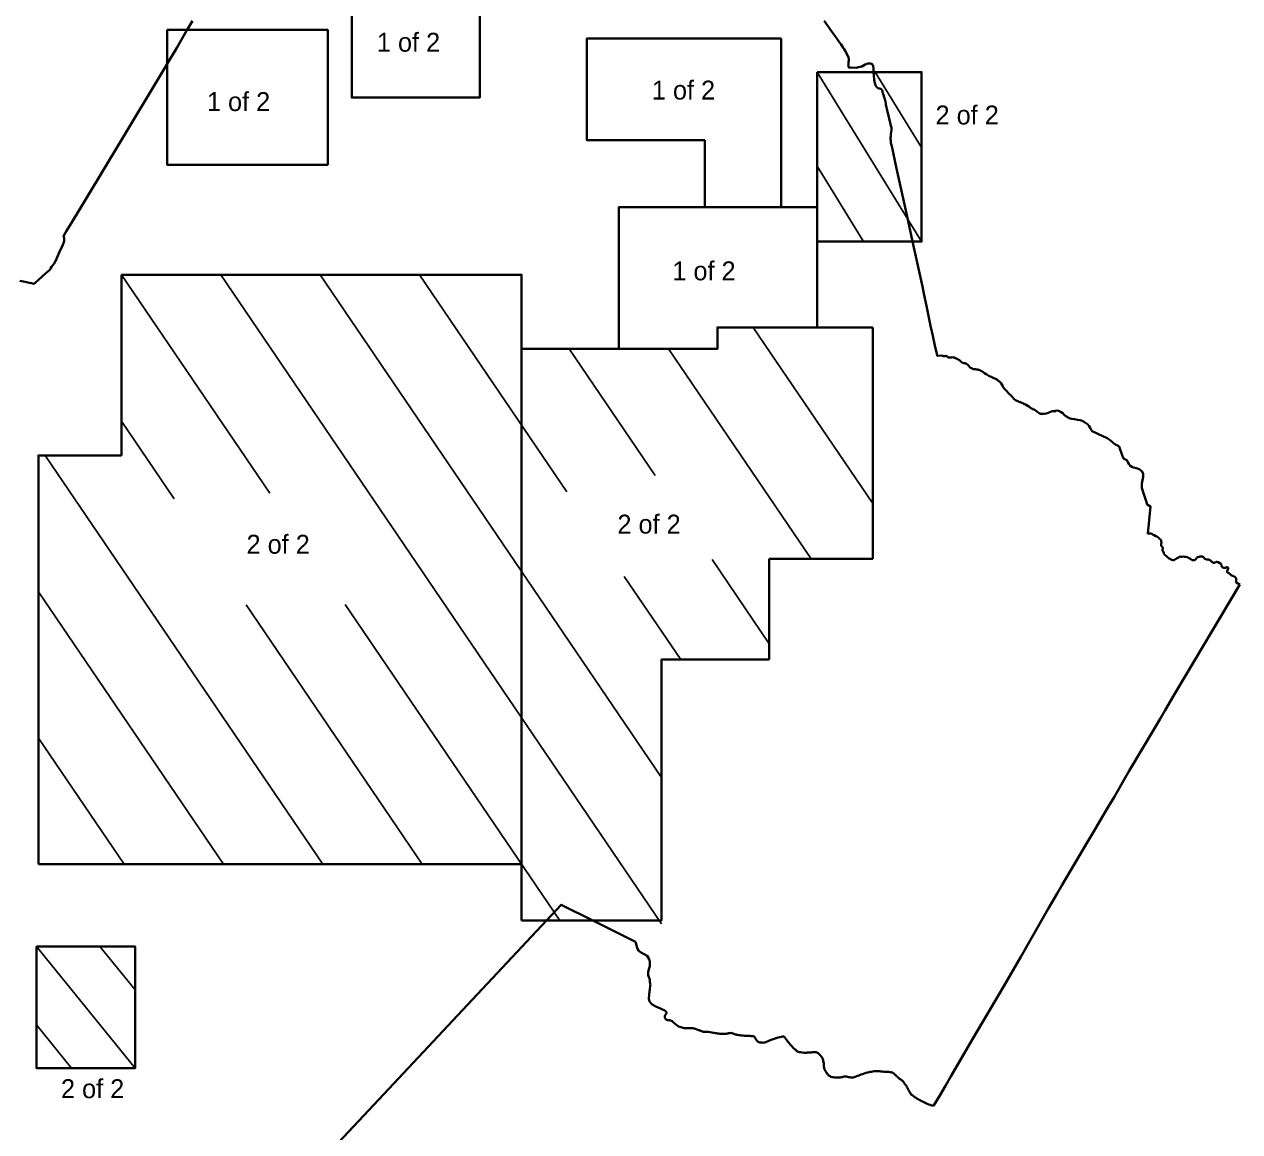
# Model space of a CAD drawing. Extents: x 290982 to 389181, y 235359 to 358428.
# Drawn here: x 356356 to 363748, y 307489 to 314224 of the extents above; entities that cross this region are included whole.
import ezdxf

# ---------------------------------------------------------------- set-up
doc = ezdxf.new("R2010")
doc.units = 0
doc.header["$LTSCALE"] = 52
doc.layers.add('20', color=7, linetype='Continuous', lineweight=40)

msp = doc.modelspace()

# ---------------------------------------------------------------- linework, layer by layer
at = {"layer": '20'}
for p, q in [((357343.53, 314186.43), (357343.55, 314186.43)), ((359984.26, 314138.07), (359983.44, 314138.07)), ((360959.21, 314138.07), (360959.3, 313112.08)), ((361178.63, 313111.86), (361178.63, 313933.85)), ((360308.97, 313519.2), (360309.94, 313519.2)), ((360495, 313235.95), (360495, 313239.47)), ((360495, 313111.86), (360959.3, 313112.08)), ((361178.34, 313111.86), (360960.09, 313111.86)), ((361178.34, 313111.86), (361178.34, 312379.98)), ((356946.05, 311601.79), (356946.05, 312700.66)), ((356946.05, 312700.66), (356946.05, 311601.79)), ((356946.05, 312700.66), (356946.05, 311601.79)), ((361516.37, 312380.68), (361516.37, 310972.59)), ((361516.37, 310972.59), (360886.94, 310972.59)), ((360886.94, 310360.03), (360886.94, 310972.59)), ((359532.26, 308773.29), (358512.31, 307684.89))]:
    msp.add_line(p, q, dxfattribs=at)
at = {"layer": '20', "lineweight": 25}
for p, q in [((361178.63, 313933.85), (361813.05, 312902.32)), ((361530.83, 313933.85), (361813.05, 313474.97)), ((361178.63, 313361.19), (361460.85, 312902.32)), ((356946.05, 312700.66), (357848.42, 311371.65)), ((357550.41, 312700.66), (360231.1, 308752.52)), ((358154.74, 312700.7), (360231.03, 309642.74)), ((358759.22, 312700.52), (359654.95, 311381.3)), ((360789.91, 312380.04), (361516.37, 311310.1)), ((359669.8, 312249.53), (360192.31, 311479.97)), ((360274.16, 312249.53), (361141.18, 310972.59)), ((356946.05, 311810.55), (357267.05, 311337.79)), ((356483.09, 311602.3), (358171.29, 309115.91)), ((360539.75, 310968.26), (360886.94, 310456.93)), ((360004.72, 310866.16), (360348.4, 310359.98)), ((356441.85, 310772.93), (357566.93, 309115.91)), ((357704.83, 310693.02), (358775.65, 309115.91)), ((358307.95, 310694.84), (359612.64, 308773.3)), ((356441.85, 309882.83), (356962.57, 309115.91)), ((356429.21, 308614.63), (357030.5, 307876.04)), ((356816.05, 308614.63), (357030.5, 308351.22)), ((356429.21, 308139.46), (356643.66, 307876.04))]:
    msp.add_line(p, q, dxfattribs=at)
at = {"layer": '20'}
for points in [[(358347.42, 314398.95), (359126.36, 314398.95), (359126.36, 313777.87), (358347.42, 313777.87)], [(357224.54, 314189.7), (358201.31, 314189.7), (358201.31, 313369.3), (357224.54, 313369.3)], [(356429.21, 308614.63), (357030.5, 308614.63), (357030.5, 307876.04), (356429.21, 307876.04)]]:
    msp.add_lwpolyline(points, close=True, dxfattribs=at)
for points in [[(357219.43, 313973.17), (357284.38, 314081.49), (357344.03, 314187.29), (357345.47, 314189.7)], [(357345.47, 314189.7), (357379.01, 314245.69)], [(361520.85, 313933.85), (361520.77, 313946.38), (361520.93, 313957.66), (361519.46, 313969.52), (361516.02, 313976.32), (361512.07, 313981.09), (361508.87, 313983.42), (361505.77, 313984.71), (361500.98, 313985.57), (361487.61, 313984.74), (361479.38, 313982.83), (361470.05, 313978.97), (361449.09, 313968.3), (361439.91, 313964.56), (361422.5, 313960.57), (361415.1, 313959.77), (361380.55, 313960.46), (361372.69, 313961.71), (361369.73, 313963.83), (361367.85, 313968.21), (361367.49, 313972.96), (361367.91, 313981.14), (361369.11, 313993.21), (361370.25, 314003.58), (361370.28, 314014.52), (361369.29, 314021.35), (361366.8, 314027.86), (361348.86, 314061.93), (361341.47, 314073.21), (361337.01, 314080.87), (361324.66, 314100.24), (361314, 314113.8), (361297.73, 314136.62), (361284.8, 314153.93), (361219.95, 314245.96)], [(360959.21, 314138.07), (359777.64, 314138.07), (359777.64, 313519.2), (360495, 313519.2)], [(356328.65, 312664.64), (356361.87, 312657.94), (356385.49, 312651.85), (356399.34, 312649.27), (356414.17, 312645.34), (356419.11, 312648.88), (356443, 312669.97), (356461.77, 312688.2), (356485.67, 312710.06), (356499.67, 312720.79), (356510.23, 312731.48), (356514.76, 312737.77), (356522.05, 312748.86), (356536.55, 312769.58), (356544.55, 312783.45), (356570.06, 312840.04), (356590.93, 312883.29), (356596.99, 312899.04), (356598.39, 312905.85), (356597.77, 312922.66), (356595.56, 312931.79), (356594.85, 312935.32), (356613.16, 312966.93), (356643.12, 313016.59), (356735.21, 313171.2), (356938.21, 313506.61), (357205.1, 313949.27), (357220.76, 313975.39)], [(361178.63, 313933.85), (361813.05, 313933.85), (361813.05, 312902.32), (361178.63, 312902.32)], [(361758.79, 312902.32), (361725.24, 313054.1), (361661.68, 313346.16), (361631.58, 313483.77), (361629.04, 313494.41), (361627.13, 313503.74), (361626.12, 313514.69), (361624.92, 313524.97), (361624.33, 313533.65), (361625.47, 313543.75), (361627.21, 313556.42), (361628.41, 313568.64), (361630.02, 313583), (361630.38, 313589.25), (361629.73, 313595.79), (361627.2, 313606.44), (361624.17, 313617.23), (361605.65, 313693.47), (361602.08, 313708.67), (361600.04, 313719.18), (361598.05, 313725.12), (361597.32, 313729), (361596.82, 313734.7), (361595.7, 313742.09), (361593.51, 313753.56), (361586.46, 313780.81), (361583.96, 313787.24), (361581.49, 313794.59), (361579.31, 313800.13), (361577.62, 313805.05), (361576.59, 313809.82), (361575.62, 313816.58), (361573.47, 313823.17), (361571.72, 313826.42), (361568.28, 313829.39), (361563.81, 313831.68), (361560.66, 313832.63), (361551.96, 313834.17), (361543.39, 313838.69), (361539.64, 313842.82), (361537.56, 313846.37), (361533.95, 313854.21), (361531.94, 313860.31), (361528.5, 313868.76), (361527.06, 313876.35), (361525.49, 313885.82), (361524.1, 313895.27), (361522.62, 313907.41), (361521.94, 313918.15), (361521.08, 313928.76), (361520.86, 313932.82), (361520.85, 313933.85)], [(360495, 313519.2), (360495, 313111.86), (359972.57, 313111.86), (359972.57, 312249.53)], [(361932.83, 312209.19), (361907.89, 312208.31), (361905.43, 312220.66), (361893.92, 312269.61), (361881.89, 312329.07), (361868.42, 312390.34), (361856.09, 312450.78), (361843.42, 312511.02), (361829.22, 312576.03), (361818.65, 312628.52), (361803.1, 312701.87), (361758.79, 312902.32)], [(359380.01, 309115.91), (359380.16, 312700.34), (358299.74, 312700.66), (356946.05, 312700.66)], [(359380.14, 312249.53), (360571.23, 312249.53), (360571.23, 312380.04), (361178.34, 312380.04), (361516.37, 312380.68)], [(361932.83, 312209.19), (361937.98, 312207.71), (361942.83, 312206.86), (361947.67, 312206.42), (361957.06, 312206.31), (361962.45, 312206.6), (361964.94, 312206.21), (361967.07, 312204.8), (361968.52, 312202.57), (361971.01, 312201.48), (361973.63, 312199.72), (361977.28, 312198.4), (361982.62, 312197.94), (361991.19, 312197.84), (361995.22, 312198.04), (361998.93, 312198.93), (362006.29, 312198.16), (362010.61, 312196.83), (362023.34, 312191.29), (362029.29, 312188.43), (362035.57, 312185.19), (362039.86, 312182.69), (362044.31, 312180.34), (362050.04, 312175.68), (362052.32, 312173.93), (362054.93, 312171.45), (362060.34, 312167.44), (362062.65, 312166.02), (362064.48, 312165.63), (362070.45, 312163.8), (362074.29, 312162.95), (362078.28, 312162.05), (362082.11, 312160.73), (362085.9, 312158.75), (362091.83, 312155.26), (362096.96, 312151.71), (362101.67, 312146.66), (362103.57, 312143.11), (362105.81, 312139.98), (362111.68, 312134.77), (362116.11, 312131.66), (362120.09, 312129.85), (362124.87, 312127.49), (362130.57, 312127.18), (362135.9, 312126.3), (362141.42, 312125.65), (362145.61, 312125.5), (362150.61, 312124.63), (362154.96, 312124), (362159.75, 312122.18), (362168.07, 312119.62), (362174.19, 312117.08), (362179.81, 312114.35), (362188.52, 312108.88), (362197.05, 312102.74), (362206.25, 312096.57), (362210.33, 312093.11), (362215.58, 312089.57), (362222.35, 312086), (362227.31, 312084.17), (362235.75, 312080.07), (362245.51, 312075.91), (362253.44, 312072.09), (362258.25, 312070.28), (362263.54, 312068.11), (362269.47, 312064.76), (362273.55, 312061.24), (362277.65, 312058.41), (362280.78, 312056.49), (362286.32, 312051.76), (362291.54, 312046.91), (362295.61, 312042.92), (362305.3, 312026.2), (362309.58, 312018), (362312.6, 312012.59), (362315.15, 312008.82), (362320.22, 312004.46), (362323.98, 312001.63), (362331.76, 311993), (362339, 311983.59), (362342.76, 311980.4), (362350.22, 311972.27), (362357.38, 311965.88), (362362.6, 311961.02), (362370.71, 311951.99), (362374.72, 311946.54), (362378.76, 311942.06), (362385.17, 311938.01), (362392.96, 311934.9), (362399.07, 311931.81), (362407.48, 311927.39), (362412.17, 311926.74), (362422.43, 311922.69), (362427.75, 311920.86), (362434.99, 311916.59), (362445.23, 311911.57), (362464.83, 311900.38), (362469.6, 311897.26), (362474.17, 311893.58), (362478.43, 311889.93), (362483, 311886.75)], [(363364.51, 310975.62), (363352.54, 310966.82), (363347.8, 310964.56), (363341.34, 310964.97), (363335.22, 310967.31), (363319.82, 310974.92), (363306.87, 310984.44), (363292.06, 310997.66), (363287.83, 311006.39), (363284.13, 311014.85), (363279.64, 311022), (363278.32, 311025.43), (363278.32, 311028.08), (363280.96, 311035.22), (363280.96, 311039.98), (363270.52, 311053.47), (363269.99, 311056.38), (363269.73, 311062.99), (363271.84, 311070.4), (363271.31, 311079.66), (363270.79, 311083.89), (363267.61, 311088.12), (363258.36, 311097.38), (363255.46, 311101.08), (363249.9, 311105.58), (363244.35, 311108.22), (363238.01, 311110.6), (363227.44, 311116.95), (363222.15, 311118.54), (363214.49, 311125.41), (363208.67, 311127), (363198.89, 311127), (363190.43, 311125.41), (363205.01, 311291.46), (363186.1, 311303.63), (363177.3, 311329.48), (363161.25, 311378.96), (363153.99, 311404.35), (363153.99, 311432.06), (363161.9, 311471.72), (363161.9, 311489.32), (363154.96, 311503.83), (363137.01, 311518.96), (363127.24, 311523.06), (363096.98, 311531.1), (363092.83, 311532.56), (363082.81, 311539.1), (363077.61, 311544.42), (363074.1, 311550.62), (363068.75, 311561.32), (363062.39, 311572.45), (363053.85, 311578.05), (363042.54, 311581.3), (363036.16, 311596.92), (363015.6, 311655.42), (363008.38, 311661.2), (362989.61, 311670.55), (362975.86, 311680.66), (362960.67, 311693.72), (362941.9, 311706.71), (362916.67, 311719.71), (362849.98, 311749.2), (362845.42, 311758.25), (362839.23, 311769.5), (362832.21, 311780.45), (362822.64, 311791.51), (362803.61, 311804.13), (362789.58, 311811.62), (362776.97, 311815.6), (362762.32, 311819.2), (362743.32, 311823.01), (362726.94, 311825.05), (362717.29, 311827.17), (362708.17, 311830.66), (362691.71, 311840.41), (362683.04, 311847.4), (362671.67, 311859.18), (362662.79, 311864.79), (362646.62, 311873.16), (362636.78, 311874.87), (362624.48, 311873.19), (362625.85, 311868.55), (362617.39, 311871.76), (362609.34, 311871.83), (362591.35, 311865.38), (362585.88, 311861.71), (362570.47, 311857.01), (362558.82, 311854.82), (362549.56, 311853.98), (362537.01, 311854.71), (362529.25, 311858.44), (362515.33, 311869.32), (362509.89, 311872.53), (362498.25, 311880.94), (362488.14, 311884.23), (362483, 311886.75)], [(356946.05, 311601.79), (356441.85, 311602.35), (356441.85, 309115.91)], [(363748.26, 310817.59), (363745.06, 310821), (363742.29, 310822.93), (363740.02, 310823.76), (363736.99, 310824.17), (363735, 310823.62), (363733.97, 310823.41), (363732.25, 310823.89), (363729.71, 310827.33), (363726.61, 310837.16), (363726.61, 310844.72), (363726.2, 310850.16), (363725.92, 310853.94), (363724.21, 310858.41), (363717.06, 310864.66), (363712.85, 310866.37), (363707.14, 310868.71), (363700.07, 310870.71), (363695.47, 310874.08), (363691.89, 310878.69), (363686.87, 310883.29), (363682.27, 310886.46), (363678.9, 310887.28), (363673.95, 310890.44), (363672.09, 310893.19), (363671.89, 310896.15), (363672.51, 310900.14), (363675.87, 310907.7), (363678.14, 310913.96), (363678.14, 310917.32), (363677.32, 310919.04), (363675.46, 310920.9), (363673.33, 310921.72), (363671.47, 310921.93), (363669.14, 310921.52), (363665.56, 310919.87), (363662.19, 310918.15), (363659.51, 310917.53), (363655.11, 310917.32), (363651.12, 310918.77), (363645.35, 310920.49), (363641.36, 310923.03), (363638.82, 310927.02), (363637.37, 310931.21), (363637.17, 310935.2), (363636.55, 310938.29), (363635.1, 310941.66), (363632.15, 310944.62), (363627.54, 310947.57), (363617.15, 310952.69), (363610.13, 310954.4), (363605.94, 310954.22), (363600.32, 310951.56), (363597.02, 310949.84), (363593.85, 310949.43), (363589.66, 310949.64), (363584.85, 310951.15), (363582.1, 310952.59), (363578.52, 310955.55), (363574.74, 310959.33), (363571.65, 310962.91), (363567.46, 310965.38), (363563.26, 310967.51), (363558.59, 310968.54), (363553.98, 310968.34), (363547.86, 310968.34), (363543.87, 310969.85), (363538.88, 310972.62), (363534.27, 310975.79), (363527.31, 310983.67), (363523.94, 310986.01), (363520.36, 310987.45), (363516.37, 310987.66), (363511.97, 310987.66), (363506.54, 310986.42), (363497.79, 310983.76), (363496.16, 310984.49), (363491.35, 310984.08), (363488.39, 310981.81), (363485.02, 310977.34), (363482.55, 310972.32), (363477.94, 310967.72), (363474.57, 310965.38), (363471.41, 310963.94), (363467.84, 310963.94), (363464.88, 310964.14), (363460.07, 310965.59), (363454.84, 310968.34), (363449.82, 310971.71), (363444.26, 310975.49), (363437.17, 310979.47), (363429.2, 310982.16), (363421.22, 310984.29), (363412.42, 310985.94), (363404.66, 310986.76), (363396.75, 310985.73), (363391.52, 310986.14), (363387.12, 310986.35), (363381.28, 310984.7), (363375.37, 310981.12), (363364.51, 310975.62)], [(363748.26, 310817.59), (363358.76, 310159.93), (363295.27, 310052.09), (363263.9, 309999.62), (363232.31, 309945.44), (363076.83, 309682.74), (363045.94, 309629.92), (363017.7, 309580.69), (362984.36, 309524.19), (362952.11, 309470.42), (362920.88, 309416.77), (362857.23, 309309.42), (362827.23, 309257.89), (362795, 309204.12), (362668.54, 308989.62), (362637.34, 308937.43), (362583.72, 308844.87), (362476.83, 308656.12), (362416.15, 308552.36), (362312.78, 308374.62), (362182.33, 308151.34), (362123.45, 308050.85), (362182.33, 308151.34), (362123.45, 308050.85), (362058.99, 307940.02), (361993, 307827.85), (361958.52, 307768.21), (361923.56, 307709), (361886.83, 307645.27)], [(360886.94, 310360.03), (360230.97, 310359.97), (360231.1, 308773.36), (359380.01, 308773.28)], [(356441.85, 309115.91), (359380.01, 309115.91), (359380.01, 308773.28)], [(359813.62, 308773.32), (359621.88, 308868.93), (359532.26, 308773.29)], [(360154.91, 308296.69), (360155.91, 308324.84), (360160.85, 308355.74), (360163.3, 308376.14), (360163.56, 308385.03), (360160.96, 308399.18), (360161.11, 308410.27), (360158.07, 308420.91), (360154.12, 308428.59), (360150.14, 308441.78), (360150.74, 308461.9), (360155.58, 308484.41), (360159.97, 308496.35), (360161.16, 308507.9), (360160.22, 308521.69), (360155.67, 308538.42), (360151.12, 308548.96), (360144.37, 308558.55), (360104.59, 308580.53), (360097.18, 308585.63), (360090.99, 308591.84), (360085.93, 308601.89), (360080.1, 308621.02), (360075.63, 308639.61), (360073.23, 308643.87), (359813.62, 308773.32)], [(360154.91, 308296.69), (360159.31, 308280.96), (360174.68, 308261.72), (360197.65, 308249.96), (360224.68, 308237.19), (360232.69, 308234.07), (360241.13, 308230.87), (360247.75, 308228.12), (360253.5, 308224.56), (360256.94, 308221.96), (360259.85, 308218.67), (360261.38, 308214.58), (360261.41, 308210.38), (360259.9, 308205.74), (360256.41, 308201.55), (360253.1, 308197.06), (360251.06, 308192.49), (360250.74, 308188.51), (360250.93, 308184.45), (360251.51, 308181.61), (360253.1, 308178.49), (360255, 308175.63), (360257.1, 308173.31), (360259.87, 308170.93), (360263.01, 308168.94), (360267.15, 308167.61), (360272.75, 308166.62), (360278.7, 308166.43), (360283.2, 308165.92), (360287.39, 308165.42), (360290.05, 308164.82), (360293.03, 308163.52), (360296.14, 308161.27), (360299.07, 308158.46), (360303.31, 308155), (360304.92, 308153.24), (360306.88, 308151.34), (360312.74, 308145.94), (360318.42, 308140.39), (360324.65, 308135.79), (360330.4, 308132.23), (360335.68, 308129.51), (360342.96, 308126.62), (360350.09, 308123.66), (360356.07, 308122.09), (360362.23, 308120.73), (360369.73, 308119.28), (360377.13, 308118.86), (360382.85, 308118.25), (360387.65, 308118.3), (360392.26, 308118.07), (360399.09, 308118.42), (360405.66, 308119.18), (360412.05, 308119.47), (360417.87, 308119.27), (360423.77, 308118.4), (360428.77, 308117.21), (360435.59, 308115.47), (360440.57, 308113.59), (360446.32, 308111.07), (360452.15, 308108.69), (360456.19, 308107.16), (360459.77, 308105.92), (360464.29, 308103.96), (360470.12, 308101.72), (360475.61, 308100.03), (360479.35, 308098.98), (360483.18, 308097.89), (360486.73, 308096.99), (360491, 308096.49), (360496.56, 308096.38), (360507.46, 308095.82), (360516.51, 308095.71), (360528.22, 308094.43), (360536.9, 308093.09), (360545.07, 308091.15), (360552.74, 308089.69), (360559.57, 308088.3), (360564.91, 308087.24), (360571.94, 308086.35), (360578.95, 308085.44), (360586.8, 308083.99), (360593.51, 308083.77), (360600.55, 308083.85), (360604.58, 308083.84), (360608.45, 308083.89), (360613.53, 308083.79), (360619.69, 308084.02), (360625.08, 308084.31), (360631.16, 308085.43), (360634.88, 308086.12), (360639.81, 308087.68), (360644.03, 308088.68), (360649.59, 308088.64), (360654.13, 308089.3), (360660.63, 308087.94), (360665.94, 308086.25), (360671.27, 308084.7), (360675.9, 308082.68), (360680.86, 308080.65), (360686.2, 308079.32)], [(360686.2, 308079.32), (360688.85, 308078.57), (360693.85, 308077.5), (360701.03, 308076.27), (360708.37, 308075.15), (360716.07, 308074.11), (360725.94, 308073.23), (360735.66, 308072.21), (360744.17, 308071.28), (360753.13, 308071.24), (360760.29, 308071.16), (360769.86, 308071.04), (360777.4, 308070.53), (360784.08, 308069.86), (360788.27, 308069.71), (360793.27, 308068.15), (360796.69, 308065.34), (360800.69, 308059.2), (360803.22, 308055.09), (360805.61, 308051.13), (360808.01, 308047.85), (360809.27, 308045.49), (360810.87, 308043.24), (360813.13, 308040.52), (360815.57, 308038.34), (360819.25, 308035.38), (360823.14, 308033.58), (360829.48, 308032), (360835.68, 308031), (360841.32, 308030.46), (360847.01, 308029.94), (360855.94, 308030.79), (360860.93, 308031.93), (360865.27, 308033.42), (360869.54, 308035.33), (360879.6, 308040.02), (360892.47, 308045.12), (360905.12, 308049.83), (360916.11, 308053.54), (360928.56, 308057.55), (360941.61, 308060.93), (360950.6, 308063.3), (360960.41, 308066.12), (360965.51, 308067.61), (360969.57, 308068.69), (360971.49, 308068.8), (360973.11, 308068.55), (360974.25, 308067.63), (360976.7, 308066.08), (360978.66, 308064.32), (360982.39, 308060.54), (360984.79, 308057.25), (360986.39, 308054.8), (360989.79, 308050.67), (360992.21, 308047.4), (360996.71, 308042.43), (361001.52, 308035.73), (361006.18, 308029.85), (361011.01, 308023.78), (361013.01, 308020.5), (361015.25, 308017.78), (361017.9, 308014.69), (361021.81, 308011.04), (361025.86, 308006.7), (361031.2, 308000.96), (361034.79, 307997.51), (361037.2, 307995.05), (361044.01, 307989.14), (361047.64, 307986.32), (361052.53, 307981.61)], [(361052.53, 307981.61), (361056.61, 307978.29), (361062.88, 307975.08), (361070.34, 307973), (361076.35, 307971.64), (361086.26, 307970), (361098.26, 307968.79), (361106.15, 307968.98), (361112.71, 307969.25), (361119.49, 307969.53), (361127.2, 307970.27), (361133.91, 307970.82), (361140.99, 307971.1), (361149.39, 307971.55), (361156.33, 307971.97), (361158.97, 307971.98), (361165.04, 307972.62), (361169.41, 307972.66), (361172.42, 307972.4), (361176.42, 307971.08), (361179.7, 307969.29), (361183.47, 307966.61), (361186.94, 307963.72), (361190.81, 307959.99), (361194.21, 307956.55), (361198.58, 307951.85), (361203.09, 307946.13), (361206.47, 307942.2), (361209.82, 307936.85), (361212.54, 307930.12), (361214.41, 307924.29), (361215.55, 307918.23), (361216.99, 307911.66), (361217.96, 307905.26), (361218.25, 307899.05), (361219.07, 307887.34), (361219.71, 307882.93), (361220.56, 307878.5), (361221.56, 307873.47), (361222.42, 307868.91), (361224.27, 307864.47), (361226.49, 307860.71), (361228.89, 307857.29), (361233.88, 307851.06), (361236.91, 307846.61), (361239.77, 307841.67), (361242.63, 307837), (361245.51, 307833.02), (361248.95, 307830.4), (361253.05, 307827.78), (361256.36, 307826.12), (361259.48, 307824.36), (361262.31, 307823.26), (361269.13, 307821.48), (361270.95, 307821.09), (361275.63, 307820.46), (361283.66, 307819.46), (361290.37, 307819.26), (361297.42, 307819.33), (361305.32, 307819.38), (361311.52, 307819.18), (361318.37, 307819.45), (361324.83, 307820.37), (361331.41, 307821.34), (361336.34, 307822.95), (361341.07, 307824.16), (361346.39, 307824.95), (361352, 307824.77), (361356.68, 307823.92), (361362.17, 307822.57), (361368.69, 307821.48), (361373.36, 307820.84), (361377.04, 307820.21), (361381.38, 307819.37), (361385.56, 307818.88), (361388.89, 307818.46), (361393.95, 307818.63), (361397.99, 307819.1), (361404.23, 307820.57), (361410.04, 307822.72), (361419.22, 307825.91), (361424.82, 307828.35), (361431.82, 307831.15), (361435.91, 307832.72), (361443.9, 307835.93), (361454.17, 307839.65), (361463.84, 307842.83), (361474.31, 307846.12), (361484.99, 307849.08), (361494.04, 307850.76), (361501.17, 307852.06), (361509.48, 307853.41), (361517.57, 307854.88), (361525.37, 307856.04), (361531.75, 307856.47), (361539.82, 307856.72), (361546.55, 307856.99)], [(361546.55, 307856.99), (361555.77, 307856.8), (361565.64, 307855.45), (361576.02, 307854.62), (361585.57, 307853.94), (361593.77, 307853.16), (361600.71, 307852.54), (361607.68, 307852.33), (361614.38, 307852.06), (361621.07, 307851.5), (361626.93, 307850.78), (361633.27, 307849.89), (361637.75, 307848.08), (361641.18, 307845.27), (361645.26, 307842.08), (361648.2, 307839.63), (361651.63, 307836.68), (361654.88, 307833.51), (361658.01, 307830.62), (361660.33, 307828.3), (361663.24, 307825.57), (361668.83, 307820.16), (361673.75, 307816.28), (361676.91, 307813.39), (361679.66, 307811.34), (361682.57, 307809.15), (361686.68, 307806.32), (361691.64, 307802.85), (361695.44, 307800.02), (361699.62, 307796.02), (361702.95, 307791.49), (361705.67, 307787.71), (361709.2, 307782.89), (361712.4, 307778.43), (361715.76, 307773.62), (361718.82, 307769.5), (361721.68, 307765.38), (361724.06, 307761.07), (361726.87, 307754.96), (361729.62, 307748.98), (361732.86, 307743.97), (361736.4, 307739.03), (361740.11, 307732.82), (361742.85, 307727.61), (361745.74, 307722.93), (361748.76, 307718), (361752.8, 307713.3), (361755.9, 307710.7), (361759.17, 307708.37), (361763.27, 307705.53), (361769.18, 307701.48), (361774.92, 307697.46), (361780.34, 307694.25), (361784.65, 307691.48), (361788.47, 307689.08), (361793.28, 307685.74), (361797.93, 307683.39), (361800.74, 307682.15), (361802.07, 307681.58), (361826.81, 307668.97), (361839.87, 307662.8), (361847.8, 307658.99), (361858.23, 307654.94), (361865.36, 307652.38), (361870.36, 307650.84), (361875.83, 307649), (361886.79, 307645.57), (361886.83, 307645.27)], [(358204.68, 307356.61), (358512.31, 307684.89)]]:
    msp.add_lwpolyline(points, dxfattribs=at)

# ---------------------------------------------------------------- texts
for s, p in [('1 of 2', (358500.15, 314057.49)), ('1 of 2', (357466.51, 313696.47)), ('1 of 2', (360172.71, 313766.5)), ('2 of 2', (361898.34, 313614.99)), ('1 of 2', (360297.37, 312666.96)), ('2 of 2', (359963.33, 311126.64)), ('2 of 2', (357707.38, 311004.32)), ('2 of 2', (356578.72, 307692.97))]:
    msp.add_text(s, height=115, dxfattribs=at).set_placement(p)

doc.saveas('drawing.dxf')
